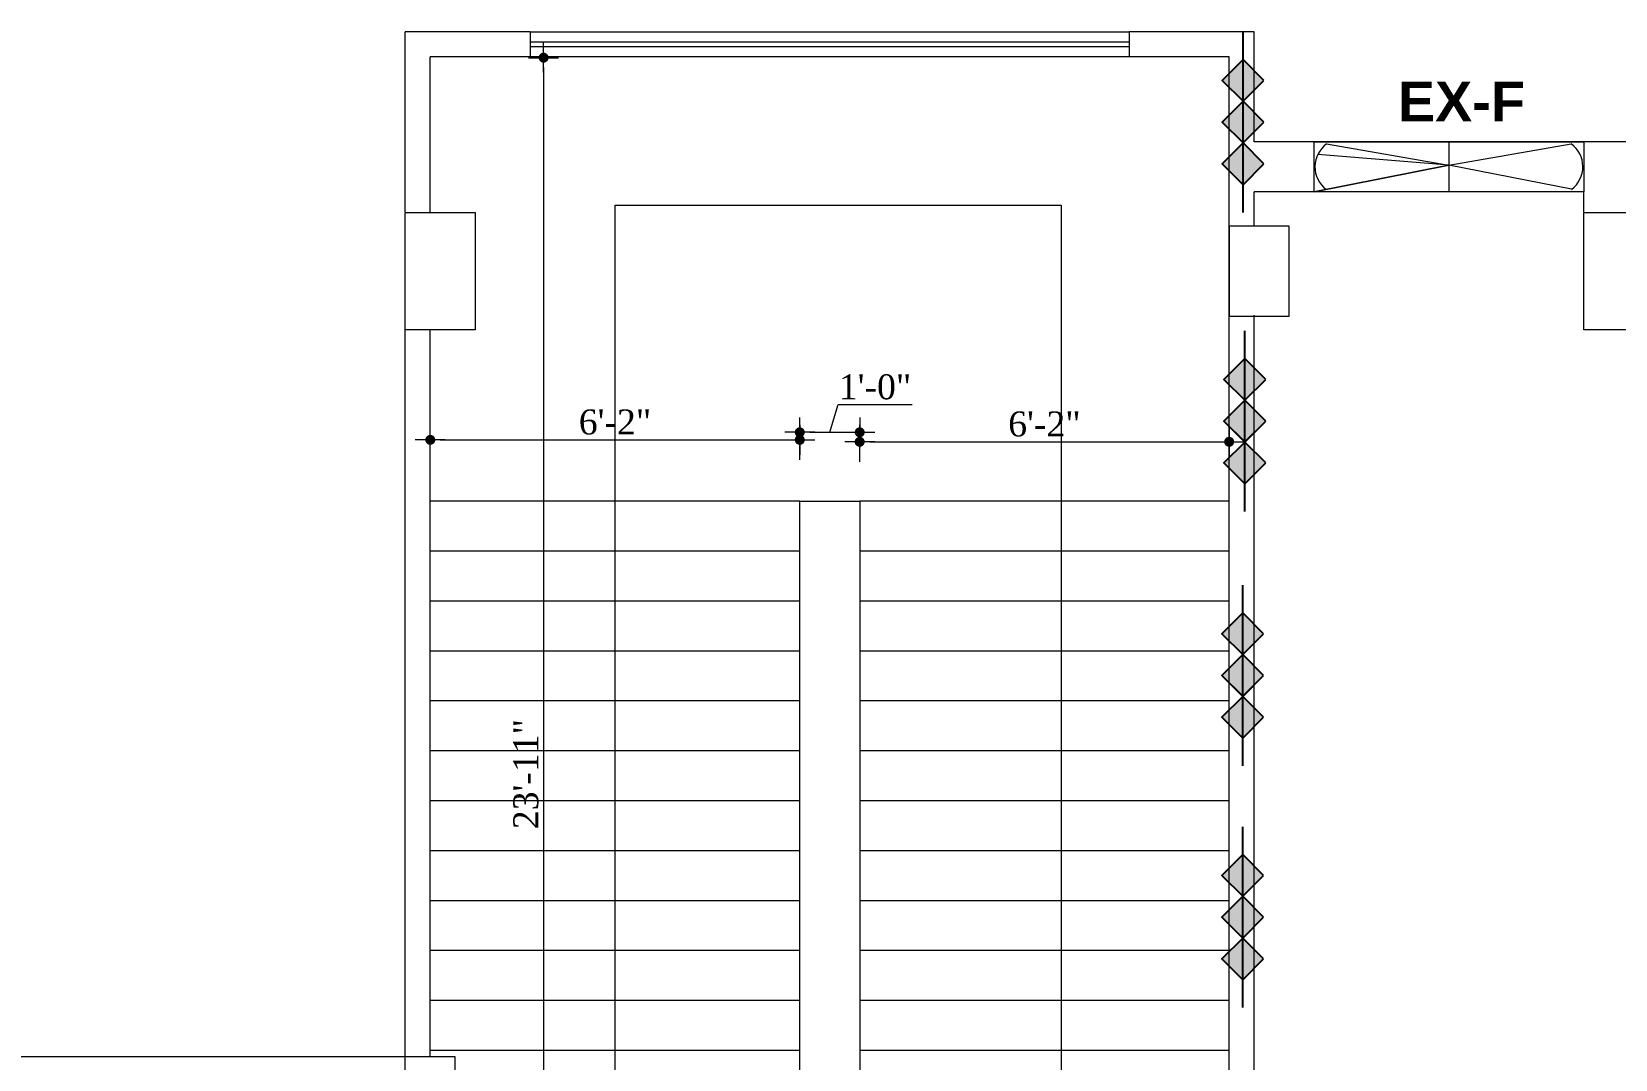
# Model space of a CAD drawing. Header units: inches. Extents: x -250485 to 735580, y -140410 to 288049.
# Drawn here: x 39750.4 to 40067.6, y 21812.1 to 22018 of the extents above; entities that cross this region are included whole.
import ezdxf

# ---------------------------------------------------------------- set-up
doc = ezdxf.new("R2010")
doc.units = ezdxf.units.IN
doc.header["$MEASUREMENT"] = 0
doc.header["$PDMODE"] = 35
doc.layers.get('0').update_dxf_attribs({"lineweight": 0})
doc.layers.get('Defpoints').update_dxf_attribs({"lineweight": 0})
for name, color, linetype, lineweight in [('COLUMN-2', 102, 'Continuous', 0), ('DIM_WORKING', 7, 'Continuous', 0), ('EPTPP7', 6, 'Continuous', 0), ('Layer1', 134, 'Continuous', 0), ('Stair', 171, 'Continuous', 0), ('SYMBLE', 86, 'Continuous', 0), ('TEX', 7, 'Continuous', 0), ('WALL (I)', 7, 'Continuous', 0), ('window', 140, 'Continuous', 0)]:
    doc.layers.add(name, color=color, linetype=linetype, lineweight=lineweight)
doc.layers.add('fire rated wall', color=7, linetype='Continuous')
doc.styles.add('REG', font='times.ttf')
doc.styles.add('Verdana', font='verdana.ttf')
doc.dimstyles.new('Dim-Pres', dxfattribs={"dimtxt": 5.5, "dimasz": 2, "dimexe": 1.5, "dimexo": 1.5, "dimgap": 1, "dimtad": 3, "dimdec": 0, "dimzin": 3, "dimdsep": 46, "dimlunit": 4, "dimtxsty": 'REG', "dimblk": 'point', "dimcen": 2, "dimclrd": 256, "dimclre": 256, "dimclrt": 7, "dimadec": 0, "dimazin": 0, "dimtfac": 0.75, "dimtdec": 0, "dimtmove": 1, "dimatfit": 3, "dimldrblk": 'point', "dimfxl": 0, "dimtolj": 1, "dimtzin": 0, "dimlwd": -1, "dimlwe": -1, "dimarcsym": 1})

# ---------------------------------------------------------------- blocks, each defined once
blk = doc.blocks.new('bfg')
at = {"layer": 'fire rated wall'}
h = blk.add_hatch(color=1, dxfattribs=at)
h.dxf.hatch_style = 1
h.paths.add_polyline_path([(9432308.67, -5613534.51), (9432321.43, -5613547.26), (9432334.18, -5613534.51)])
h.paths.add_polyline_path([(9432334.18, -5613534.51), (9432321.43, -5613521.75), (9432308.67, -5613534.51)])
h.paths.add_polyline_path([(9432334.18, -5613534.51), (9432359.68, -5613534.51), (9432346.93, -5613521.75)])
h.paths.add_polyline_path([(9432334.18, -5613534.51), (9432346.93, -5613547.26), (9432359.68, -5613534.51)])
at = {"layer": 'fire rated wall', "color": 1, "elevation": 0}
for points in [[(9432321.43, -5613547.26), (9432334.18, -5613534.51), (9432321.43, -5613521.75), (9432308.67, -5613534.51)], [(9432346.93, -5613547.26), (9432359.68, -5613534.51), (9432346.93, -5613521.75), (9432334.18, -5613534.51)]]:
    blk.add_lwpolyline(points, close=True, dxfattribs=at)
blk.add_lwpolyline([(9432291.67, -5613534.51), (9432376.69, -5613534.51)], dxfattribs=at)
blk = doc.blocks.new('3HR RATE')
at = {"layer": 'fire rated wall', "xscale": 1.292997314696549, "yscale": 1.292997314696549, "zscale": 1.292997314696549}
for p in [(-12191616.2, 7245476.7), (-12191583.2, 7245476.7)]:
    blk.add_blockref('bfg', p, dxfattribs=at)
blk = doc.blocks.new('dot')
at = {"color": 4}
for p, q in [((-1.5, 0), (1.5, 0)), ((0, 1.5), (0, -1.5))]:
    blk.add_line(p, q, dxfattribs=at)
at = {"color": 6, "const_width": 0.5}
blk.add_lwpolyline([(-0.25, 0, 1), (0.25, 0, 1)], format="xyb", close=True, dxfattribs=at)
blk = doc.blocks.new('point')
blk.add_blockref('dot', (0, 0))
blk = doc.blocks.new('*D591')
at = {"layer": 'Defpoints', "color": 0, "ltscale": 30, "transparency": 16777216}
for p in [(39904.25, 21936.21), (39830.25, 21923.76), (39904.25, 21923.76)]:
    blk.add_point(p, dxfattribs=at)
at = {"layer": 'Layer1', "ltscale": 30, "transparency": 16777216}
for p, q in [((39830.25, 21932.21), (39830.25, 21937.71)), ((39832.25, 21936.21), (39902.25, 21936.21)), ((39904.25, 21932.21), (39904.25, 21937.71))]:
    blk.add_line(p, q, dxfattribs=at)
at = {"layer": 'Layer1', "ltscale": 30, "transparency": 16777216, "xscale": 2, "yscale": 2, "zscale": 2, "rotation": 180}
blk.add_blockref('point', (39830.25, 21936.21), dxfattribs=at)
at = {"layer": 'Layer1', "ltscale": 30, "transparency": 16777216, "xscale": 2, "yscale": 2, "zscale": 2}
blk.add_blockref('point', (39904.25, 21936.21), dxfattribs=at)
at = {"layer": 'Layer1', "color": 7, "ltscale": 30, "transparency": 16777216, "insert": (39867.25, 21939.76), "char_height": 5, "attachment_point": 5, "style": 'REG'}
blk.add_mtext('\\A1;6\'-2"', dxfattribs=at)
blk = doc.blocks.new('*D592')
at = {"layer": 'Defpoints', "color": 0, "ltscale": 30, "transparency": 16777216}
for p in [(39916.25, 21937.72), (39904.25, 21923.76), (39916.25, 21923.76)]:
    blk.add_point(p, dxfattribs=at)
at = {"layer": 'Layer1', "ltscale": 30, "transparency": 16777216}
for p, q in [((39910.25, 21937.72), (39911.92, 21943.26)), ((39911.92, 21943.26), (39926.75, 21943.26)), ((39904.25, 21933.72), (39904.25, 21939.22)), ((39916.25, 21933.72), (39916.25, 21939.22)), ((39906.25, 21937.72), (39914.25, 21937.72))]:
    blk.add_line(p, q, dxfattribs=at)
at = {"layer": 'Layer1', "ltscale": 30, "transparency": 16777216, "xscale": 2, "yscale": 2, "zscale": 2, "rotation": 180}
blk.add_blockref('point', (39904.25, 21937.72), dxfattribs=at)
at = {"layer": 'Layer1', "ltscale": 30, "transparency": 16777216, "xscale": 2, "yscale": 2, "zscale": 2}
blk.add_blockref('point', (39916.25, 21937.72), dxfattribs=at)
at = {"layer": 'Layer1', "color": 7, "ltscale": 30, "transparency": 16777216, "insert": (39919.33, 21946.8), "char_height": 5, "attachment_point": 5, "style": 'REG'}
blk.add_mtext('\\A1;1\'-0"', dxfattribs=at)
blk = doc.blocks.new('*D593')
at = {"layer": 'Defpoints', "color": 0, "ltscale": 30, "transparency": 16777216}
for p in [(39990.25, 21935.82), (39916.25, 21923.76), (39990.25, 21923.76)]:
    blk.add_point(p, dxfattribs=at)
at = {"layer": 'Layer1', "ltscale": 30, "transparency": 16777216}
for p, q in [((39916.25, 21931.82), (39916.25, 21937.32)), ((39918.25, 21935.82), (39988.25, 21935.82)), ((39990.25, 21931.82), (39990.25, 21937.32))]:
    blk.add_line(p, q, dxfattribs=at)
at = {"layer": 'Layer1', "ltscale": 30, "transparency": 16777216, "xscale": 2, "yscale": 2, "zscale": 2, "rotation": 180}
blk.add_blockref('point', (39916.25, 21935.82), dxfattribs=at)
at = {"layer": 'Layer1', "ltscale": 30, "transparency": 16777216, "xscale": 2, "yscale": 2, "zscale": 2}
blk.add_blockref('point', (39990.25, 21935.82), dxfattribs=at)
at = {"layer": 'Layer1', "color": 7, "ltscale": 30, "transparency": 16777216, "insert": (39953.25, 21939.36), "char_height": 5, "attachment_point": 5, "style": 'REG'}
blk.add_mtext('\\A1;6\'-2"', dxfattribs=at)
blk = doc.blocks.new('*D594')
at = {"layer": 'Defpoints', "color": 0, "ltscale": 30, "transparency": 16777216}
for p in [(39850.25, 22012.76), (39850.25, 21725.76), (39852.95, 21725.76)]:
    blk.add_point(p, dxfattribs=at)
at = {"layer": 'Layer1', "ltscale": 30, "transparency": 16777216}
for p, q in [((39851.75, 22012.76), (39854.45, 22012.76)), ((39852.95, 22010.76), (39852.95, 21727.76)), ((39851.75, 21725.76), (39854.45, 21725.76))]:
    blk.add_line(p, q, dxfattribs=at)
at = {"layer": 'Layer1', "ltscale": 30, "transparency": 16777216, "xscale": 2, "yscale": 2, "zscale": 2}
for p, rotation in [((39852.95, 22012.76), 90), ((39852.95, 21725.76), 270)]:
    blk.add_blockref('point', p, dxfattribs=dict(at, rotation=rotation))
at = {"layer": 'Layer1', "color": 7, "ltscale": 30, "transparency": 16777216, "insert": (39849.41, 21869.26), "char_height": 5, "attachment_point": 5, "rotation": 90, "style": 'REG'}
blk.add_mtext('\\A1;23\'-11"', dxfattribs=at)

msp = doc.modelspace()

# ---------------------------------------------------------------- linework, layer by layer
at = {"layer": 'COLUMN-2', "color": 7}
for points in [[(39825.25, 21981.76), (39839.25, 21981.76), (39839.25, 21958.26), (39825.25, 21958.26)], [(40061.25, 21981.76), (40084.75, 21981.76), (40084.75, 21958.26), (40061.25, 21958.26)]]:
    msp.add_lwpolyline(points, close=True, dxfattribs=at)
msp.add_lwpolyline([(39990.25, 21979.01), (39990.25, 21961.01), (40002.25, 21961.01), (40002.25, 21979.01), (39990.25, 21979.01)], dxfattribs=at)
at = {"layer": 'DIM_WORKING', "color": 7, "ltscale": 30}
for p, q in [((39850.25, 22017.91), (39850.25, 22012.91)), ((39970.25, 22017.91), (39970.25, 22012.91))]:
    msp.add_line(p, q, dxfattribs=at)
for points in [[(40061.25, 21981.91), (40061.25, 21985.91)], [(39835.25, 21788.66), (39835.25, 21812.66), (39734.25, 21812.66), (39734.25, 21716.66), (39755.25, 21716.66)]]:
    msp.add_lwpolyline(points, dxfattribs=at)
at = {"layer": 'EPTPP7', "color": 7, "ltscale": 30}
for p, q in [((40009.75, 21995.48), (40034.25, 21991.25)), ((40034.25, 21995.91), (40034.25, 21985.91)), ((40034.25, 21991.25), (40058.75, 21995.48)), ((40061.25, 21995.91), (40061.25, 21985.91)), ((40034.25, 21991.25), (40007.98, 21993.35)), ((40034.25, 21991.25), (40007.25, 21985.91)), ((40007.25, 21985.91), (40034.25, 21991.25)), ((40058.84, 21986.39), (40034.25, 21991.25))]:
    msp.add_line(p, q, dxfattribs=at)
msp.add_lwpolyline([(40007.25, 21995.91), (40061.25, 21995.91), (40061.25, 21985.91), (40007.25, 21985.91), (40007.25, 21995.91)], dxfattribs=at)
for centre, start, end in [((40013.07, 21990.9), 125.9389, 232.9939), ((40055.43, 21990.9), 307.0061, 54.0611)]:
    msp.add_arc(centre, 5.65, start, end, dxfattribs=at)
at = {"layer": 'Stair', "color": 7, "ltscale": 30}
for p, q in [((39904.25, 21923.91), (39830.25, 21923.91)), ((39990.25, 21923.91), (39916.25, 21923.91)), ((39904.25, 21913.91), (39830.25, 21913.91)), ((39990.25, 21913.91), (39916.25, 21913.91)), ((39904.25, 21903.91), (39830.25, 21903.91)), ((39990.25, 21903.91), (39916.25, 21903.91)), ((39904.25, 21893.91), (39830.25, 21893.91)), ((39990.25, 21893.91), (39916.25, 21893.91)), ((39904.25, 21883.91), (39830.25, 21883.91)), ((39990.25, 21883.91), (39916.25, 21883.91)), ((39904.25, 21873.91), (39830.25, 21873.91)), ((39990.25, 21873.91), (39916.25, 21873.91)), ((39904.25, 21863.91), (39830.25, 21863.91)), ((39990.25, 21863.91), (39916.25, 21863.91)), ((39904.25, 21853.91), (39830.25, 21853.91)), ((39990.25, 21853.91), (39916.25, 21853.91)), ((39904.25, 21843.91), (39830.25, 21843.91)), ((39990.25, 21843.91), (39916.25, 21843.91)), ((39904.25, 21833.91), (39830.25, 21833.91)), ((39990.25, 21833.91), (39916.25, 21833.91)), ((39904.25, 21823.91), (39830.25, 21823.91)), ((39990.25, 21823.91), (39916.25, 21823.91)), ((39904.25, 21813.91), (39830.25, 21813.91)), ((39990.25, 21813.91), (39916.25, 21813.91))]:
    msp.add_line(p, q, dxfattribs=at)
msp.add_lwpolyline([(39904.25, 21923.91), (39916.25, 21923.91), (39916.25, 21793.91), (39904.25, 21793.91)], close=True, dxfattribs=at)
at = {"layer": 'SYMBLE', "color": 7, "ltscale": 30}
msp.add_lwpolyline([(39867.25, 21774.57), (39867.25, 21983.19), (39956.58, 21983.19), (39956.58, 21793.91), (39921.62, 21803.91), (39933.95, 21803.91), (39956.58, 21793.91), (39985.09, 21803.91), (39977.27, 21803.91), (39956.58, 21793.91)], dxfattribs=at)
at = {"layer": 'WALL (I)', "color": 7, "ltscale": 30}
for p, q in [((39850.25, 22017.91), (39825.25, 22017.91)), ((39825.25, 21981.91), (39825.25, 22017.91)), ((39995.25, 22017.91), (39970.25, 22017.91)), ((39995.25, 21995.91), (39995.25, 22017.91)), ((39850.25, 22012.91), (39830.25, 22012.91)), ((39830.25, 21981.91), (39830.25, 22012.91)), ((39990.25, 22012.91), (39970.25, 22012.91)), ((39990.25, 21730.91), (39990.25, 22012.91)), ((40080.75, 21995.91), (39995.25, 21995.91)), ((39995.25, 21979.16), (39995.25, 21985.91)), ((40061.25, 21985.91), (39995.25, 21985.91)), ((39995.25, 21730.91), (39995.25, 21961.16)), ((39825.25, 21738.41), (39825.25, 21958.41)), ((39830.25, 21812.66), (39830.25, 21958.41))]:
    msp.add_line(p, q, dxfattribs=at)
at = {"layer": 'window', "color": 7, "ltscale": 30}
for p, q in [((39850.25, 22017.91), (39970.25, 22017.91)), ((39850.25, 22015.91), (39970.25, 22015.91)), ((39970.25, 22014.91), (39850.25, 22014.91)), ((39970.25, 22012.91), (39850.25, 22012.91))]:
    msp.add_line(p, q, dxfattribs=at)

# ---------------------------------------------------------------- block references
at = {"layer": 'Layer1', "xscale": 0.2533935670508072, "yscale": 0.2533935670508072, "zscale": 0.2533935670521235, "rotation": 90}
for p in [(36747.49, 20889.22), (36747.83, 20829.32), (36747.41, 20778.38), (36747.41, 20729.97)]:
    msp.add_blockref('3HR RATE', p, dxfattribs=at)

# ---------------------------------------------------------------- texts
at = {"layer": 'TEX', "color": 7, "lineweight": 0, "ltscale": 5, "transparency": 33554687, "insert": (40036.75, 21999.98), "char_height": 8, "width": 99.062, "attachment_point": 8, "style": 'Verdana'}
msp.add_mtext('{\\fArial|b1|i0|c0|p34;\\C5;EX-F}', dxfattribs=at)

# ---------------------------------------------------------------- dimensions: what is measured, and where the dimension line sits
at = {"layer": 'Layer1', "ltscale": 30}
dim = msp.add_linear_dim(base=(39852.95, 21725.76), p1=(39850.25, 22012.76), p2=(39850.25, 21725.76), angle=90, dimstyle='Dim-Pres', override={"dimtxt": 5, "dimfxl": 4, "dimfxlon": 1}, dxfattribs=at)
dim.commit()
dim.dimension.update_dxf_attribs({"geometry": '*D594', "text_midpoint": (39849.41, 21869.26)})
for base, p1, p2, picture, middle in [((39916.25, 21937.72), (39904.25, 21923.76), (39916.25, 21923.76), '*D592', (39912.92, 21946.8)), ((39904.25, 21936.21), (39830.25, 21923.76), (39904.25, 21923.76), '*D591', (39867.25, 21939.76)), ((39990.25, 21935.82), (39916.25, 21923.76), (39990.25, 21923.76), '*D593', (39953.25, 21939.36))]:
    dim = msp.add_linear_dim(base=base, p1=p1, p2=p2, dimstyle='Dim-Pres', override={"dimtxt": 5, "dimfxl": 4, "dimfxlon": 1}, dxfattribs=at)
    dim.commit()
    dim.dimension.update_dxf_attribs({"geometry": picture, "text_midpoint": middle})

doc.saveas('drawing.dxf')
